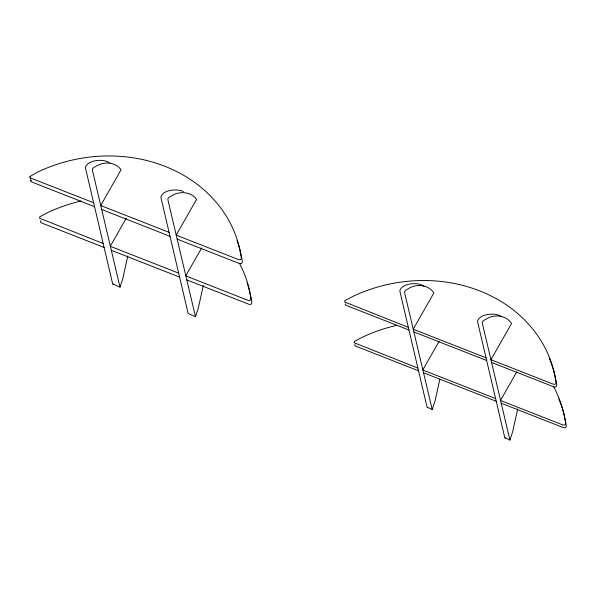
<?xml version="1.0" encoding="UTF-8"?>
<svg xmlns="http://www.w3.org/2000/svg" width="596" height="596" viewBox="0 0 596 596"><rect width="100%" height="100%" fill="white"/><g stroke="black" fill="none" stroke-linecap="round" stroke-linejoin="round"><path stroke-width="0.89" d="M127.827 255.84L122.739 278.883L120.005 287.116L112.644 283.86L85.377 167.595C87.053 159.855 104.069 158.268 109.545 162.969M203.31 285.447L198.215 308.49L195.488 316.722L188.127 313.466L160.853 197.201C162.641 189.625 177.541 188.463 183.479 191.54M439.893 379.145L434.946 401.339L432.219 409.571L427.071 407.195L399.797 290.93C401.481 283.182 418.496 281.595 423.972 286.296M517.738 408.774L512.642 431.817L509.915 440.049L504.767 437.665L477.493 321.4C479.169 313.66 496.192 312.073 501.668 316.774M94.548 206.708L31.29 181.802L29.942 176.431L38.606 171.618A143.927 124.013 -13.2 0 1 240.091 250.648C239.83 252.756 243.839 260.869 238.758 259.677L176.17 235.129L196.591 199.355C190.876 191.525 179.634 190.876 171.767 195.712C170.247 196.695 167.342 197.589 167.923 199.98L195.488 316.722M30.731 180.886L30.873 180.387M345.293 303.714L345.3 304.698L346.388 305.487L408.968 330.035M354.858 344.488L354.858 345.471L355.946 346.254L418.534 370.801M126.248 218.263L110.253 246.29L178.658 273.124M201.731 247.869L185.736 275.896L248.316 300.444C253.404 301.643 249.396 293.523 249.657 291.414A143.927 124.013 -13.2 0 0 239.406 263.134M439.066 341.411L422.75 369.989L495.589 398.56M516.762 371.889L500.446 400.467L563.034 425.015C568.122 426.207 564.107 418.094 564.375 415.986A143.927 124.013 -13.2 0 0 553.714 386.938M113.352 283.979L112.935 284.337M427.779 407.306L427.362 407.671M505.475 437.784L505.058 438.142M40.848 220.669L40.431 222.137L41.526 222.926L104.106 247.474M93.617 202.744L31.029 178.197L29.8 176.93M169.1 232.358L100.687 205.523L121.107 169.748C115.393 161.918 104.151 161.27 96.284 166.105C94.764 167.089 91.858 167.983 92.447 170.374L120.005 287.116M408.334 327.316L344.659 301.986L345.077 300.518L353.324 296.182A143.927 124.013 -13.2 0 1 554.809 375.219C554.548 377.328 558.556 385.441 553.468 384.249L490.888 359.701L511.569 323.464C506.108 315.031 494.315 313.965 486.194 319.046C484.675 320.03 481.762 320.924 482.35 323.308L509.915 440.049M486.031 357.794L413.192 329.223L433.873 292.986C428.412 284.553 416.619 283.487 408.498 288.568C406.979 289.552 404.066 290.446 404.654 292.83L432.219 409.571M101.618 209.479L170.031 236.314M177.101 239.085L239.681 263.633C244.77 264.825 240.762 256.712 241.022 254.604A143.927 124.013 -13.2 0 0 237.044 240.538M413.825 331.942L486.664 360.513M491.521 362.413L554.109 386.96C559.197 388.16 555.181 380.047 555.45 377.931A143.927 124.013 -13.2 0 0 549.281 358.248M103.183 243.518L39.507 218.181L39.925 216.713L48.172 212.385A143.927 124.013 -13.2 0 1 81.123 201.001M417.893 368.09L354.225 342.752L354.635 341.285L362.882 336.956A143.927 124.013 -13.2 0 1 396.735 325.371M111.176 250.245L179.59 277.08M186.66 279.852L249.247 304.4C254.336 305.599 250.32 297.486 250.581 295.37A143.927 124.013 -13.2 0 0 247.176 282.936M423.391 372.709L496.23 401.279M501.087 403.187L563.674 427.734C568.755 428.926 564.747 420.813 565.008 418.705A143.927 124.013 -13.2 0 0 558.839 399.015"/></g></svg>
